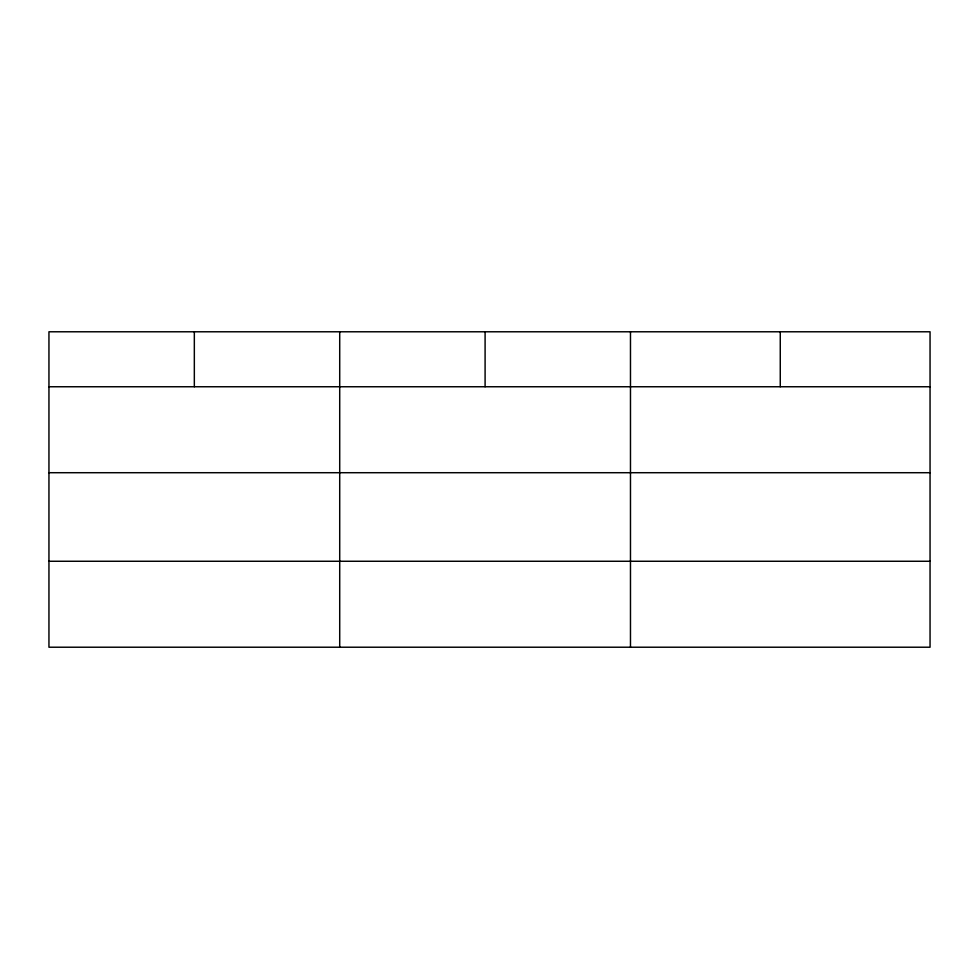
<?xml version="1.0" encoding="UTF-8"?>
<svg xmlns="http://www.w3.org/2000/svg" width="979" height="979" viewBox="0 0 979 979"><rect width="100%" height="100%" fill="white"/><g stroke="black" fill="none" stroke-linecap="round" stroke-linejoin="round"><path stroke-width="1.47" d="M930.05 472.71L930.05 331.783L48.95 331.783L48.95 647.217L930.05 647.217L930.05 472.71L48.95 472.71M48.95 386.754L930.05 386.754M48.95 561.261L930.05 561.261M780.263 331.783L780.263 386.754M630.476 331.783L630.476 647.217M485.094 331.783L485.094 386.754M339.713 331.783L339.713 647.217M194.332 331.783L194.332 386.754"/></g></svg>
